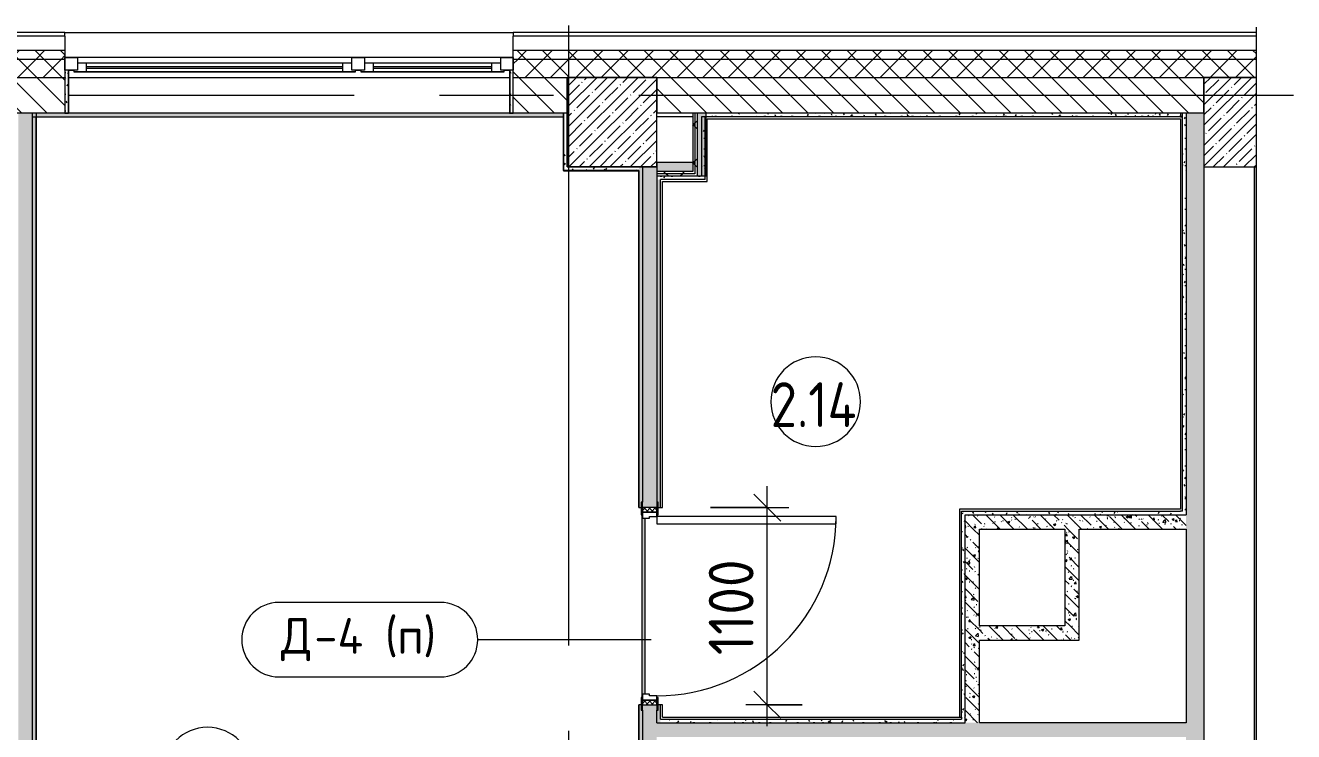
# Model space of a CAD drawing. Header units: millimetres. Extents: x 35363 to 232034, y -8553 to 29000.
# Drawn here: x 77630 to 84700, y 23450 to 27390 of the extents above; entities that cross this region are included whole.
import ezdxf

# ---------------------------------------------------------------- set-up
doc = ezdxf.new("R2010")
doc.units = ezdxf.units.MM
doc.linetypes.add('Осевая', pattern=[3175, 635, -476.25, 1587.5, -476.25])
for name, color, linetype, lineweight in [('A-ANNO-DIMS', 7, 'Continuous', 9), ('A-ANNO-DIMS-100', 7, 'Continuous', 9), ('A-AREA-IDEN', 7, 'Continuous', 9), ('A-DETL-GENF', 7, 'Continuous', 9), ('A-DOOR', 7, 'Continuous', 9), ('A-DOOR-FRAM-2', 7, 'Continuous', 9), ('A-DOOR-IDEN', 7, 'Continuous', 9), ('A-GLAZ', 7, 'Continuous', 9), ('A-GLAZ-1', 7, 'Continuous', 13), ('A-WALL', 7, 'Continuous', 9), ('I-WALL', 7, 'Continuous', 9), ('S-COLS', 7, 'Continuous', 9), ('Ограждение', 7, 'Continuous', 9), ('Оси', 7, 'Continuous', 9), ('Оси-2', 7, 'Осевая', 9), ('Поручни', 7, 'Continuous', 9)]:
    doc.layers.add(name, color=color, linetype=linetype, lineweight=lineweight)
for name, color, linetype, lineweight, true_color in [('A-DOOR-1', 1, 'Continuous', 9, 0xff0000), ('A-DOOR-2', 1, 'Continuous', 13, 0xff0000), ('A-DOOR-FRAM-1', 1, 'Continuous', 13, 0xff0000), ('A-WALL-1', 7, 'Continuous', 9, 0x3c3c3c), ('A-WALL-FNSH-1', 7, 'Continuous', 9, 0x3c3c3c)]:
    doc.layers.add(name, color=color, linetype=linetype, lineweight=lineweight, true_color=true_color)
doc.styles.add('GOST Common', font='GOST_Common.ttf', dxfattribs={"height": 200})
doc.styles.add('GOST Common_1', font='GOST_Common.ttf', dxfattribs={"width": 0.9, "height": 250})
doc.styles.add('ISOCPEUR', font='isocpeur.ttf', dxfattribs={"width": 0.9, "height": 250})
doc.dimstyles.new('ISO-2_5_0_9К_БОЛЬШОЙ', dxfattribs={"dimscale": 304.8, "dimtxt": 248.995294, "dimasz": 0.492126, "dimexe": 0.393701, "dimexo": 0.984252, "dimgap": 0, "dimtad": 1, "dimdec": 0, "dimrnd": 10, "dimzin": 0, "dimdsep": 46, "dimtxsty": 'ISOCPEUR', "dimblk1": 'OBLIQUE', "dimblk2": 'OBLIQUE', "dimsah": 1, "dimcen": 0.09, "dimdle": 0.393701, "dimazin": 0, "dimtfac": 1, "dimtdec": 4, "dimtix": 1, "dimtmove": 0, "dimatfit": 3, "dimfxl": 1, "dimtvp": 1, "dimtolj": 1, "dimtzin": 0, "dimarcsym": 2})
pattern_1 = [(45, (0, 0), (-57.02463, 57.02463), []), (45, (57.025, 0), (-57.02463, 57.02463), [100.806, -20.161, 3.353, -16.808])]
pattern_2 = [(135, (0, 0), (-75.43415, -75.43415), [106.68, -17.78, 3.556, -17.78]), (135, (0, 75.39), (-75.43415, -75.43415), []), (50, (0, 0), (127.52922, -11.15758), [13.335, -146.685]), (355, (0, 0), (-24.66966, 133.74002), [10.668, -117.348]), (100.451, (10.63, -0.93), (102.85973, 122.58178), [11.333, -124.663]), (46.184, (0, 35.56), (189.75516, -29.43036), [20.002, -220.027]), (96.636, (15.81, 33.1), (166.1822, 173.1996), [17, -186.995]), (351.184, (0, 35.56), (166.18393, 173.19757), [16.002, -176.022]), (21, (17.78, 26.67), (106.13027, -71.58603), [13.335, -146.685]), (326, (17.78, 26.67), (43.26188, 128.93175), [10.668, -117.348]), (71.451, (26.62, 20.7), (149.39198, 57.34505), [11.333, -124.663]), (37.5, (0, 0), (2.162228, 59.188357), [3.353, -112.573, 3.353, -115.773, -117.793]), (37.5, (0, 0), (2.162228, 59.188357), [-235.052, 3.353, -114.44]), (7.5, (0, 0), (46.773857, 70.126152), [3.353, -64.567, 3.353, -109.906, -44.894]), (7.5, (0, 0), (46.773857, 70.126152), [-181.178, 3.353, -41.542]), (327.5, (-39.65, 0), (94.91367, -4.010093), [3.353, -41.097, 3.353, -135.331, -184.023]), (327.5, (-39.65, 0), (94.91367, -4.010093), [-183.134, 3.353, -180.67]), (317.5, (-57.43, 0), (103.69057, 17.79882), [3.353, -54.432, 3.353, -88.748, -130.683]), (317.5, (-57.43, 0), (103.69057, 17.79882), [-149.885, 3.353, -127.33])]
pattern_3 = [(45, (0, 0), (-70.71068, 70.71068), []), (135, (0, 0), (-70.71068, -70.71068), [])]
pattern_4 = [(0, (0, 0), (121.92, 30.48), [10.058, -81.382, 10.058, -81.382, -487.68]), (0, (0, 0), (121.92, 30.48), [-182.88, 10.058, -172.822, 10.058, -81.382, -213.36]), (0, (0, 0), (121.92, 30.48), [-457.2, 10.058, -50.902, 10.058, -142.342]), (120, (45.72, 15.24), (-87.356454, 90.345817), [10.058, -81.382, 10.058, -81.382, -487.68]), (120, (45.72, 15.24), (-87.356454, 90.345817), [-182.88, 10.058, -172.822, 10.058, -81.382, -213.36]), (120, (45.72, 15.24), (-87.356454, 90.345817), [-457.2, 10.058, -50.902, 10.058, -142.342]), (240, (60.96, 76.2), (-34.563546, -120.825817), [10.058, -81.382, 10.058, -81.382, -487.68]), (240, (60.96, 76.2), (-34.563546, -120.825817), [-182.88, 10.058, -172.822, 10.058, -81.382, -213.36]), (240, (60.96, 76.2), (-34.563546, -120.825817), [-457.2, 10.058, -50.902, 10.058, -142.342])]
pattern_5 = [(45, (0, 0), (-106.06602, 106.06602), []), (135, (0, 0), (-106.06602, -106.06602), [])]

# ---------------------------------------------------------------- blocks, each defined once
blk = doc.blocks.new('110_Дверь_СКБ_1Ст_Внутренняя1 - Д-4 1100x2100h_су мгн-32391219-План заполнения и маркировки дверных проемов 2 этажа в осях 12-23')
at = {"layer": 'A-DOOR'}
h = blk.add_hatch(dxfattribs=at)
h.set_pattern_fill('FP_38', color=256, style=0, pattern_type=2)
h.set_pattern_definition([(135, (1751.41, 104.685), (-14.14214, -14.14214), []), (225, (1751.41, 104.685), (14.14214, -14.14214), [])])
h.paths.add_polyline_path([(562.5, 40), (537.5, 40), (537.5, -40), (562.5, -40)])
at = {"layer": 'A-DOOR-FRAM-2'}
h = blk.add_hatch(dxfattribs=at)
h.set_pattern_fill('FP_39', color=256, style=0, pattern_type=2)
h.set_pattern_definition([(45, (-371.384, 104.685), (-14.1421, 14.1421), []), (135, (-371.384, 104.685), (-14.1421, -14.1421), [])])
h.paths.add_polyline_path([(-512.5, 40), (-537.5, 40), (-537.5, -40), (-512.5, -40)])
at = {"layer": 'A-DOOR-1'}
blk.add_arc((-487.5, 40), 1000, 360, 90, dxfattribs=at)
at = {"layer": 'A-DOOR-2'}
for p, q in [((-487.5, 1040), (-487.5, 40)), ((-447.5, 1040), (-487.5, 1040)), ((-447.5, 40), (-447.5, 1040)), ((-487.5, 40), (-447.5, 40))]:
    blk.add_line(p, q, dxfattribs=at)
at = {"layer": 'A-DOOR-FRAM-1'}
for p, q in [((-497.5, 48), (-567.5, 48)), ((-567.5, 48), (-567.5, 40)), ((-567.5, 40), (-497.5, 40)), ((-512.5, 40), (-537.5, 40)), ((-537.5, 40), (-537.5, -40)), ((-487.5, 40), (-512.5, 40)), ((-512.5, 40), (-512.5, -40)), ((-512.5, -40), (-512.5, 40)), ((-497.5, 40), (-512.5, 40)), ((-512.5, 40), (-512.5, 39)), ((-512.5, 39), (-497.5, 39)), ((-497.5, 40), (-497.5, 48)), ((-497.5, 39), (-497.5, 40)), ((-487.5, 0), (-487.5, 40)), ((-477.5, 0), (-487.5, 0)), ((-477.5, -40), (-477.5, 0)), ((512.5, 0), (502.5, 0)), ((502.5, 0), (502.5, -40)), ((512.5, 40), (512.5, 0)), ((537.5, 40), (512.5, 40)), ((592.5, 48), (522.5, 48)), ((522.5, 48), (522.5, 40)), ((537.5, 40), (522.5, 40)), ((522.5, 40), (522.5, 39)), ((522.5, 40), (592.5, 40)), ((522.5, 39), (537.5, 39)), ((537.5, -40), (537.5, 40)), ((562.5, 40), (537.5, 40)), ((537.5, 40), (537.5, -40)), ((537.5, 39), (537.5, 40)), ((562.5, -40), (562.5, 40)), ((592.5, 40), (592.5, 48)), ((-497.5, -40), (-567.5, -40)), ((-567.5, -40), (-567.5, -48)), ((-567.5, -48), (-497.5, -48)), ((-537.5, -40), (-512.5, -40)), ((-497.5, -39), (-512.5, -39)), ((-512.5, -39), (-512.5, -40)), ((-512.5, -40), (-477.5, -40)), ((-512.5, -40), (-497.5, -40)), ((-497.5, -40), (-497.5, -39)), ((-497.5, -48), (-497.5, -40)), ((502.5, -40), (537.5, -40)), ((537.5, -39), (522.5, -39)), ((522.5, -39), (522.5, -40)), ((522.5, -40), (537.5, -40)), ((592.5, -40), (522.5, -40)), ((522.5, -40), (522.5, -48)), ((522.5, -48), (592.5, -48)), ((537.5, -40), (537.5, -39)), ((537.5, -40), (562.5, -40)), ((592.5, -48), (592.5, -40))]:
    blk.add_line(p, q, dxfattribs=at)
blk = doc.blocks.new('120_Окно_СКБ_2Ст - 120_Окно_СКБ_2Ст 2500х2500 _мал створка справа_-23206729-План заполнения и маркировки дверных проемов 2 этажа в осях 12-23')
at = {"layer": 'A-GLAZ'}
for p, q in [((1250, -5), (-1250, -5)), ((-1130, -55), (300, -55)), ((300, -65), (-1130, -65)), ((470, -55), (1130, -55)), ((1130, -65), (470, -65)), ((-1230, -75), (-1200, -75)), ((370, -75), (400, -75)), ((1200, -75), (1230, -75))]:
    blk.add_line(p, q, dxfattribs=at)
at = {"layer": 'A-GLAZ-1'}
for p, q in [((-1250, -75), (-1250, -5)), ((-1250, -5), (-1180, -5)), ((-1180, -5), (-1180, -75)), ((350, -35), (-1180, -35)), ((-1180, -35), (-1180, -75)), ((-1130, -85), (-1130, -35)), ((300, -85), (300, -35)), ((350, -75), (350, -5)), ((350, -5), (420, -5)), ((350, -75), (350, -35)), ((420, -5), (420, -75)), ((1180, -35), (420, -35)), ((420, -35), (420, -75)), ((470, -85), (470, -35)), ((1130, -85), (1130, -35)), ((1180, -75), (1180, -5)), ((1180, -5), (1250, -5)), ((1180, -75), (1180, -35)), ((1250, -5), (1250, -75)), ((-1180, -75), (-1250, -75)), ((-1180, -75), (-1200, -75)), ((-1200, -75), (-1200, -85)), ((-1200, -85), (370, -85)), ((370, -85), (-1200, -85)), ((420, -75), (350, -75)), ((370, -75), (350, -75)), ((370, -85), (370, -75)), ((420, -75), (400, -75)), ((400, -75), (400, -85)), ((400, -85), (1200, -85)), ((1200, -85), (400, -85)), ((1250, -75), (1180, -75)), ((1200, -75), (1180, -75)), ((1200, -85), (1200, -75))]:
    blk.add_line(p, q, dxfattribs=at)
blk = doc.blocks.new('Ограждение - Ограждение-32874683-План заполнения и маркировки дверных проемов 2 этажа в осях 12-23')
at = {"layer": 'Ограждение'}
blk.add_hatch(color=256, dxfattribs=at).paths.add_polyline_path([(81065.6, 23640), (81070, 23640), (81070, 23660), (81085.6, 23660), (81085.6, 24640), (81070, 24640), (81070, 24660), (81065.6, 24660), (81065.6, 23650)])
at = {"layer": 'Поручни'}
for p, q in [((81065.6, 24660), (81065.6, 23640)), ((81085.6, 23660), (81085.6, 24640))]:
    blk.add_line(p, q, dxfattribs=at)
blk = doc.blocks.new('DET_L_Линия разрыва - М100-V52-План заполнения и маркировки дверных проемов 2 этажа в осях 12-23')
at = {"layer": 'A-DETL-GENF'}
blk.add_line((24079.7, 0), (12339.9, 0), dxfattribs=at)
blk = doc.blocks.new('М_двери - Типоразмер_рамка-25223575-План заполнения и маркировки дверных проемов 2 этажа в осях 12-23')
at = {"layer": 'A-DOOR-IDEN'}
for p, q in [((4.496, 2.08), (-4.496, 2.08)), ((-4.496, -2.08), (4.496, -2.08))]:
    blk.add_line(p, q, dxfattribs=at)
for centre, start, end in [((-4.496, 0), 90, 270), ((4.496, 0), 270, 90)]:
    blk.add_arc(centre, 2.08, start, end, dxfattribs=at)
blk = doc.blocks.new('DIMBLOCK47-План заполнения и маркировки дверных проемов 2 этажа в осях 12-23')
at = {"layer": 'A-ANNO-DIMS-100'}
for p, q in [((81766, 23480), (81766, 24820)), ((81450, 24700), (81886, 24700)), ((81766, 24700), (81450, 24700)), ((81959.9, 23600), (81646, 23600)), ((81766, 23600), (81959.9, 23600))]:
    blk.add_line(p, q, dxfattribs=at)
at = {"layer": 'A-ANNO-DIMS-100', "lineweight": 20}
for p, q in [((81766, 24700), (81691, 24775)), ((81766, 24700), (81841, 24625)), ((81766, 23600), (81691, 23675)), ((81766, 23600), (81841, 23525))]:
    blk.add_line(p, q, dxfattribs=at)
at = {"layer": 'A-ANNO-DIMS-100', "color": 0, "insert": (81439.4, 23877.1), "char_height": 250, "width": 655.049, "attachment_point": 1, "rotation": 90, "line_spacing_factor": 1.149209, "style": 'ISOCPEUR'}
blk.add_mtext('1100', dxfattribs=at)
blk = doc.blocks.new('_Oblique')
at = {"color": 0, "linetype": 'ByBlock', "lineweight": -2}
blk.add_line((-0.5, -0.5), (0.5, 0.5), dxfattribs=at)
blk = doc.blocks.new('Марка_Помещения - Номер-25198446-План заполнения и маркировки дверных проемов 2 этажа в осях 12-23')
at = {"layer": 'A-AREA-IDEN'}
for start, end in [(360, 180), (180, 360)]:
    blk.add_arc((0, 0), 2.5, start, end, dxfattribs=at)

msp = doc.modelspace()

# ---------------------------------------------------------------- hatches: boundary and pattern name
at = {"layer": 'A-WALL'}
h = msp.add_hatch(dxfattribs=at)
h.set_pattern_fill('FP_21', color=256, style=0, pattern_type=2)
h.set_pattern_definition(pattern_3)
h.paths.add_polyline_path([(76340, 27200), (77850, 27200), (77850, 27250), (76340, 27250)])
h.paths.add_polyline_path([(84490.7, 27200), (84490.7, 27250), (80350, 27250), (80350, 27200), (81880.7, 27200)])
h.paths.add_polyline_path([(74240, 27200), (74240, 27250), (68860, 27250), (68860, 27200), (73888.3, 27200)])
h.paths.add_polyline_path([(60083, 27200), (61040, 27200), (61040, 27250), (59860, 27250), (59860, 27200)])
h.paths.add_polyline_path([(66160, 27200), (67960, 27200), (67960, 27250), (66160, 27250)])
h.paths.add_polyline_path([(64955.2, 27200), (65260, 27200), (65260, 27250), (64180, 27250), (64180, 27200), (64442.6, 27200)])
h.paths.add_polyline_path([(57160, 27200), (57160, 27250), (55909.9, 27250), (55909.9, 27200)])
h.paths.add_polyline_path([(53860.2, 27200), (55009.9, 27200), (55009.9, 27250), (53860.2, 27250)])
h.paths.add_polyline_path([(49910.8, 27200), (50760.2, 27200), (50760.2, 27250), (49660.3, 27250), (49660.3, 27200)])
h.paths.add_polyline_path([(47507, 27200), (48760.3, 27200), (48760.3, 27250), (47507, 27250)])
h.paths.add_polyline_path([(44098, 27200), (44407, 27200), (44407, 27250), (42010, 27250), (42010, 27200), (42644.9, 27200)])
h = msp.add_hatch(dxfattribs=at)
h.set_pattern_fill('FP_21', color=256, style=0, pattern_type=2)
h.set_pattern_definition(pattern_3)
h.paths.add_polyline_path([(81880.7, 27100), (84490.7, 27100), (84490.7, 27200), (80350, 27200), (80350, 27100), (81154.2, 27100)])
h.paths.add_polyline_path([(74040, 27100), (74240, 27100), (74240, 27200), (68860, 27200), (68860, 27100), (73888.3, 27100)])
h.paths.add_polyline_path([(76340, 27100), (77850, 27100), (77850, 27200), (76340, 27200)])
h.paths.add_polyline_path([(65260, 27100), (65260, 27200), (64180, 27200), (64180, 27100), (64955.2, 27100)])
h.paths.add_polyline_path([(66160, 27100), (67960, 27100), (67960, 27200), (66160, 27200)])
h.paths.add_polyline_path([(60083, 27100), (61040, 27100), (61040, 27200), (59860, 27200), (59860, 27100)])
h.paths.add_polyline_path([(53860.2, 27100), (55009.9, 27100), (55009.9, 27200), (53860.2, 27200)])
h.paths.add_polyline_path([(55909.9, 27100), (57160, 27100), (57160, 27200), (55909.9, 27200)])
h.paths.add_polyline_path([(42060, 27100), (44407, 27100), (44407, 27200), (42060, 27200)])
h.paths.add_polyline_path([(48760.3, 27100), (48760.3, 27200), (47507, 27200), (47507, 27100), (48457.6, 27100)])
h.paths.add_polyline_path([(49660.3, 27100), (50760.2, 27100), (50760.2, 27200), (49660.3, 27200)])
at = {"layer": 'I-WALL'}
h = msp.add_hatch(dxfattribs=at)
h.set_pattern_fill('FP_19', color=256, style=0, pattern_type=2)
h.set_pattern_definition([(135, (0, 0), (-70.71068, -70.71068), [])])
h.paths.add_polyline_path([(84200, 26900), (84200, 27100), (81150, 27100), (81150, 26900), (84100.7, 26900)])
h.paths.add_polyline_path([(77590, 26900), (77850, 26900), (77850, 27100), (77250, 27100), (77250, 26900), (77521.2, 26900)])
h.paths.add_polyline_path([(80350, 26900), (80650, 26900), (80650, 27100), (80350, 27100)])
h.paths.add_polyline_path([(70310, 26900), (70310, 27100), (68860, 27100), (68860, 26900), (70255.3, 26900)])
h.paths.add_polyline_path([(73161.7, 26900), (73540, 26900), (73540, 27100), (70810, 27100), (70810, 26900)])
h.paths.add_polyline_path([(74040, 26900), (74240, 26900), (74240, 27100), (74040, 27100)])
h.paths.add_polyline_path([(76340, 26900), (76750, 26900), (76750, 27100), (76340, 27100)])
h.paths.add_polyline_path([(66789, 26900), (67960, 26900), (67960, 27100), (66760, 27100), (66760, 26900), (66780, 26900)])
h.paths.add_polyline_path([(59860, 26900), (61060, 26900), (61060, 27100), (59860, 27100)])
h.paths.add_polyline_path([(64160, 26900), (65260, 26900), (65260, 27100), (64160, 27100)])
h.paths.add_polyline_path([(57160, 26900), (57160, 27100), (55909.9, 27100), (55909.9, 26900)])
h.paths.add_polyline_path([(54270.3, 26900), (55009.9, 26900), (55009.9, 27100), (53860.2, 27100), (53860.2, 26900), (54160, 26900)])
h.paths.add_polyline_path([(50760.2, 26900), (50760.2, 27100), (50364.8, 27100), (50364.8, 26900)])
h = msp.add_hatch(dxfattribs=at)
h.set_pattern_fill('FP_58', color=256, style=0, pattern_type=2)
h.set_pattern_definition(pattern_4)
h.paths.add_polyline_path([(77850, 26900), (77870, 26900), (77870, 27140), (77850, 27140)])
h = msp.add_hatch(dxfattribs=at)
h.set_pattern_fill('FP_58', color=256, style=0, pattern_type=2)
h.set_pattern_definition(pattern_4)
h.paths.add_polyline_path([(80330, 26900), (80350, 26900), (80350, 27140), (80330, 27140)])
h = msp.add_hatch(dxfattribs=at)
h.set_pattern_fill('FP_27', color=256, style=0, pattern_type=2)
h.set_pattern_definition(pattern_2)
h.paths.add_polyline_path([(77590, 18800), (77670, 18800), (77670, 26900), (77590, 26900), (77590, 18820)])
h = msp.add_hatch(dxfattribs=at)
h.set_pattern_fill('FP_58', color=256, style=0, pattern_type=2)
h.set_pattern_definition(pattern_4)
h.paths.add_polyline_path([(80630, 26880), (80630, 26900), (77670, 26900), (77670, 26880), (80427.6, 26880)])
h = msp.add_hatch(dxfattribs=at)
h.set_pattern_fill('FP_58', color=256, style=0, pattern_type=2)
h.set_pattern_definition(pattern_4)
h.paths.add_polyline_path([(77690, 18800), (77690, 26900), (77670, 26900), (77670, 18800)])
h = msp.add_hatch(dxfattribs=at)
h.set_pattern_fill('FP_58', color=256, style=0, pattern_type=2)
h.set_pattern_definition(pattern_4)
h.paths.add_polyline_path([(80630, 26600), (80650, 26600), (80650, 26900), (80630, 26900), (80630, 26813.8)])
h = msp.add_hatch(dxfattribs=at)
h.set_pattern_fill('FP_59', color=256, style=0, pattern_type=2)
h.set_pattern_definition(pattern_5)
h.paths.add_polyline_path([(81350, 26575), (81362.5, 26575), (81362.5, 26900), (81350, 26900), (81350, 26625)])
h = msp.add_hatch(dxfattribs=at)
h.set_pattern_fill('FP_59', color=256, style=0, pattern_type=2)
h.set_pattern_definition(pattern_5)
h.paths.add_polyline_path([(81362.5, 26562.5), (81375, 26562.5), (81375, 26900), (81362.5, 26900), (81362.5, 26575)])
for points in [[(81425, 26550), (81425, 26900), (81375, 26900), (81375, 26550)], [(81154.2, 26575), (81350, 26575), (81350, 26625), (81150, 26625), (81150, 26575)]]:
    msp.add_hatch(color=256, dxfattribs=at).paths.add_polyline_path(points)
h = msp.add_hatch(dxfattribs=at)
h.set_pattern_fill('FP_58', color=256, style=0, pattern_type=2)
h.set_pattern_definition(pattern_4)
h.paths.add_polyline_path([(81400, 26550), (81420, 26550), (81420, 26880), (81400, 26880), (81400, 26813.8)])
h = msp.add_hatch(dxfattribs=at)
h.set_pattern_fill('FP_58', color=256, style=0, pattern_type=2)
h.set_pattern_definition(pattern_4)
h.paths.add_polyline_path([(81880.7, 26880), (84080.7, 26880), (84080.7, 26900), (81425, 26900), (81425, 26880)])
h = msp.add_hatch(dxfattribs=at)
h.set_pattern_fill('FP_58', color=256, style=0, pattern_type=2)
h.set_pattern_definition(pattern_4)
h.paths.add_polyline_path([(84080.7, 24660), (84100.7, 24660), (84100.7, 26900), (84080.7, 26900), (84080.7, 24680)])
h = msp.add_hatch(dxfattribs=at)
h.set_pattern_fill('FP_27', color=256, style=0, pattern_type=2)
h.set_pattern_definition(pattern_2)
h.paths.add_polyline_path([(84200, 18800), (84200, 26900), (84100.7, 26900), (84100.7, 18800)])
h = msp.add_hatch(dxfattribs=at)
h.set_pattern_fill('FP_58', color=256, style=0, pattern_type=2)
h.set_pattern_definition(pattern_4)
h.paths.add_polyline_path([(81050, 26580), (81050, 26600), (80630, 26600), (80630, 26580), (81049, 26580)])
h = msp.add_hatch(dxfattribs=at)
h.set_pattern_fill('FP_58', color=256, style=0, pattern_type=2)
h.set_pattern_definition(pattern_4)
h.paths.add_polyline_path([(81070, 23200), (81070, 23570), (81062, 23570), (81062, 23600), (81050, 23600), (81050, 23200)])
h.paths.add_polyline_path([(81050, 24700), (81062, 24700), (81062, 24730), (81070, 24730), (81070, 26600), (81050, 26600), (81050, 26357.2)])
h = msp.add_hatch(dxfattribs=at)
h.set_pattern_fill('FP_27', color=256, style=0, pattern_type=2)
h.set_pattern_definition(pattern_2)
h.paths.add_polyline_path([(81070, 23200), (81150, 23200), (81150, 23600), (81070, 23600), (81070, 23570)])
h.paths.add_polyline_path([(81150, 24700), (81150, 26600), (81070, 26600), (81070, 24700)])
h = msp.add_hatch(dxfattribs=at)
h.set_pattern_fill('FP_17', color=256, style=0, pattern_type=2)
h.set_pattern_definition(pattern_1)
h.paths.add_polyline_path([(84480, 15335.6), (84700, 15445.6), (84700, 15530), (84480, 15530), (84480, 15399.4)])
h.paths.add_polyline_path([(84480, 18570), (84490.7, 18570), (84490.7, 18600), (84480, 18600)])
h.paths.add_polyline_path([(84480, 19100), (84490.7, 19100), (84490.7, 22700), (84480, 22700), (84480, 20878.3)])
h.paths.add_polyline_path([(84480, 23200), (84490.7, 23200), (84490.7, 26600), (84480, 26600), (84480, 24530.9)])
h = msp.add_hatch(dxfattribs=at)
h.set_pattern_fill('FP_59', color=256, style=0, pattern_type=2)
h.set_pattern_definition(pattern_5)
h.paths.add_polyline_path([(81362.5, 26562.5), (81362.5, 26575), (81150, 26575), (81150, 26562.5), (81154.2, 26562.5)])
h = msp.add_hatch(dxfattribs=at)
h.set_pattern_fill('FP_59', color=256, style=0, pattern_type=2)
h.set_pattern_definition(pattern_5)
h.paths.add_polyline_path([(81375, 26550), (81375, 26562.5), (81150, 26562.5), (81150, 26550), (81154.2, 26550)])
h = msp.add_hatch(dxfattribs=at)
h.set_pattern_fill('FP_58', color=256, style=0, pattern_type=2)
h.set_pattern_definition(pattern_4)
h.paths.add_polyline_path([(81181, 26530), (81420, 26530), (81420, 26550), (81150, 26550), (81150, 26530), (81170, 26530)])
h = msp.add_hatch(dxfattribs=at)
h.set_pattern_fill('FP_58', color=256, style=0, pattern_type=2)
h.set_pattern_definition(pattern_4)
h.paths.add_polyline_path([(81170, 23500), (81170, 23600), (81158, 23600), (81157.5, 23570), (81150, 23570), (81150, 23500)])
h.paths.add_polyline_path([(81170, 24700), (81170, 26530), (81150, 26530), (81150, 24730), (81158, 24730), (81158, 24700)])
h = msp.add_hatch(dxfattribs=at)
h.set_pattern_fill('FP_58', color=256, style=0, pattern_type=2)
h.set_pattern_definition(pattern_4)
h.paths.add_polyline_path([(82848.5, 23520), (82868.5, 23520), (82868.5, 24680), (82848.5, 24680), (82848.5, 23531)])
h = msp.add_hatch(dxfattribs=at)
h.set_pattern_fill('FP_58', color=256, style=0, pattern_type=2)
h.set_pattern_definition(pattern_4)
h.paths.add_polyline_path([(84080.7, 24660), (84080.7, 24680), (82868.5, 24680), (82868.5, 24660)])
h = msp.add_hatch(dxfattribs=at)
h.set_pattern_fill('FP_27', color=256, style=0, pattern_type=2)
h.set_pattern_definition(pattern_2)
h.paths.add_polyline_path([(82868.5, 24580), (84100.7, 24580), (84100.7, 24660), (82868.5, 24660)])
h = msp.add_hatch(dxfattribs=at)
h.set_pattern_fill('FP_27', color=256, style=0, pattern_type=2)
h.set_pattern_definition(pattern_2)
h.paths.add_polyline_path([(82868.5, 23500), (82948.5, 23500), (82948.5, 24580), (82868.5, 24580), (82868.5, 23520)])
h = msp.add_hatch(dxfattribs=at)
h.set_pattern_fill('FP_27', color=256, style=0, pattern_type=2)
h.set_pattern_definition(pattern_2)
h.paths.add_polyline_path([(83425.1, 24040), (83505.1, 24040), (83505.1, 24580), (83425.1, 24580), (83425.1, 24530.9)])
h = msp.add_hatch(dxfattribs=at)
h.set_pattern_fill('FP_27', color=256, style=0, pattern_type=2)
h.set_pattern_definition(pattern_2)
h.paths.add_polyline_path([(83505.1, 23960), (83505.1, 24040), (82948.5, 24040), (82948.5, 23960)])
h = msp.add_hatch(dxfattribs=at)
h.set_pattern_fill('FP_27', color=256, style=0, pattern_type=2)
h.set_pattern_definition(pattern_2)
h.paths.add_polyline_path([(84100.7, 23420), (84100.7, 23500), (81150, 23500), (81150, 23420), (84080.7, 23420)])
h = msp.add_hatch(dxfattribs=at)
h.set_pattern_fill('FP_58', color=256, style=0, pattern_type=2)
h.set_pattern_definition(pattern_4)
h.paths.add_polyline_path([(81170, 23500), (82868.5, 23500), (82868.5, 23520), (81170, 23520)])
at = {"layer": 'S-COLS'}
h = msp.add_hatch(dxfattribs=at)
h.set_pattern_fill('FP_17', color=256, style=0, pattern_type=2)
h.set_pattern_definition(pattern_1)
h.paths.add_polyline_path([(80650, 26600), (81150, 26600), (81150, 27100), (80650, 27100), (80650, 26813.8)])
h = msp.add_hatch(dxfattribs=at)
h.set_pattern_fill('FP_17', color=256, style=0, pattern_type=2)
h.set_pattern_definition(pattern_1)
h.paths.add_polyline_path([(84490.7, 26600), (84490.7, 27100), (84200, 27100), (84200, 26600)])

# ---------------------------------------------------------------- linework, layer by layer
at = {"layer": 'A-DOOR-IDEN'}
msp.add_line((81118.2, 23963), (80151.7, 23963), dxfattribs=at)
at = {"layer": 'A-WALL'}
for p, q in [((77850, 27330), (76340, 27330)), ((77850, 27350), (80350, 27350)), ((84490.7, 27330), (80350, 27330)), ((77850, 27250), (76340, 27250)), ((84490.7, 27250), (80350, 27250)), ((77850, 27200), (76340, 27200)), ((84490.7, 27200), (80350, 27200)), ((76340, 27100), (77850, 27100)), ((80350, 27100), (84490.7, 27100)), ((81150, 27100), (81150, 26900)), ((84200, 26900), (84200, 27100)), ((77690, 26900), (77690, 18820)), ((84200.7, 26900), (81150, 26900)), ((81362.5, 26900), (81362.5, 26562.5)), ((81375, 26900), (81375, 26550)), ((84080.7, 24680), (84080.7, 26900)), ((84100.7, 26900), (84100.7, 24660)), ((81070, 26600), (81070, 24730)), ((81350, 26575), (81150, 26575)), ((81362.5, 26562.5), (81150, 26562.5)), ((81150, 26550), (81150, 24730)), ((81420, 26530), (81170, 26530)), ((82868.5, 23500), (82868.5, 24660)), ((82868.5, 24660), (84100.7, 24660)), ((81070, 23570), (81070, 23200)), ((81150, 23500), (81150, 23570)), ((81170, 23520), (81170, 23600)), ((81150, 23500), (82868.5, 23500)), ((81170, 23520), (82848.5, 23520))]:
    msp.add_line(p, q, dxfattribs=at)
at = {"layer": 'A-WALL-1'}
for p, q in [((77850, 27330), (77850, 26900)), ((80350, 26900), (80350, 27330)), ((77870, 27140), (77850, 27140)), ((80350, 27140), (80330, 27140)), ((80330, 27140), (80330, 26900)), ((80650, 26600), (80650, 27100)), ((80650, 26900), (77250, 26900)), ((77670, 18800), (77670, 26900)), ((77670, 26880), (80630, 26880)), ((77850, 26900), (77870, 26900)), ((77870, 26900), (77870, 26900)), ((80330, 26900), (80350, 26900)), ((81350, 26900), (81350, 26575)), ((81420, 26880), (81400, 26880)), ((81400, 26880), (81400, 26550)), ((81420, 26530), (81420, 26880)), ((81425, 26550), (81425, 26900)), ((84069.7, 26880), (84080.7, 26880)), ((84200.7, 23200), (84200.7, 26900)), ((81150, 26600), (80650, 26600)), ((81350, 26625), (81150, 26625)), ((81150, 26625), (81150, 26550)), ((84480, 26600), (84480, 23200)), ((84490.7, 26600), (84480, 26600)), ((81049, 26580), (81050, 26580)), ((81050, 26580), (81050, 24700)), ((81150, 26550), (81425, 26550)), ((81170, 24700), (81170, 26530)), ((81050, 24700), (81062, 24700)), ((81158, 24700), (81170, 24700)), ((84080.7, 24680), (84069.7, 24680)), ((82948.5, 24580), (83425.1, 24580)), ((82948.5, 24040), (82948.5, 24580)), ((83425.1, 24580), (83425.1, 24040)), ((83505.1, 24580), (84100.7, 24580)), ((83505.1, 23960), (83505.1, 24580)), ((84100.7, 24580), (84100.7, 23500)), ((83425.1, 24040), (82948.5, 24040)), ((82948.5, 23500), (82948.5, 23960)), ((82948.5, 23960), (83505.1, 23960)), ((81062, 23600), (81050, 23600)), ((81170, 23600), (81158, 23600)), ((82848.5, 23531), (82848.5, 23520)), ((84100.7, 23500), (82948.5, 23500))]:
    msp.add_line(p, q, dxfattribs=at)
at = {"layer": 'A-WALL-FNSH-1'}
for p, q in [((77850, 27350), (76340, 27350)), ((77850, 27330), (77850, 27350)), ((84490.7, 27350), (80350, 27350)), ((80350, 27350), (80350, 27330)), ((77871, 27140), (77870, 27140)), ((77870, 27140), (77870, 26900)), ((77871, 26900), (77871, 27140)), ((80330, 27140), (80329, 27140)), ((80329, 27140), (80329, 26900)), ((77691, 26879), (80629, 26879)), ((77691, 18821), (77691, 26879)), ((80329, 26900), (80330, 26900)), ((80629, 26900), (80629, 26880)), ((80629, 26879), (80629, 26579)), ((80630, 26580), (80630, 26900)), ((84069.7, 26880), (81420, 26880)), ((81431, 26869), (84069.7, 26869)), ((81431, 26519), (81431, 26869)), ((84069.7, 26900), (84069.7, 26880)), ((84069.7, 26869), (84069.7, 24691)), ((80629, 26579), (81049, 26579)), ((81049, 26580), (80630, 26580)), ((81049, 24700), (81049, 26580)), ((81181, 24700), (81181, 26519)), ((81181, 26519), (81431, 26519)), ((81049, 24700), (81050, 24700)), ((81170, 24700), (81181, 24700)), ((82837.5, 24691), (82837.5, 23531)), ((84069.7, 24691), (82837.5, 24691)), ((82848.5, 23531), (82848.5, 24680)), ((82848.5, 24680), (84069.7, 24680)), ((81050, 23600), (81049, 23600)), ((81049, 23600), (81049, 23221)), ((81050, 23221), (81050, 23600)), ((81181, 23600), (81170, 23600)), ((81181, 23531), (81181, 23600)), ((81181, 23531), (82848.5, 23531))]:
    msp.add_line(p, q, dxfattribs=at)
at = {"layer": 'I-WALL'}
for p, q in [((77870, 27100), (80330, 27100)), ((81350, 26880), (81150, 26880))]:
    msp.add_line(p, q, dxfattribs=at)
at = {"layer": 'S-COLS'}
for p, q in [((81150, 27100), (80650, 27100)), ((80650, 27100), (80650, 26900)), ((81150, 26900), (81150, 27100)), ((84490.7, 27100), (84200, 27100)), ((84200, 27100), (84200, 26900)), ((80650, 26900), (80650, 26600)), ((81150, 26600), (81150, 26900)), ((84200, 26900), (84200, 26600)), ((80650, 26600), (81150, 26600)), ((84200, 26600), (84490.7, 26600))]:
    msp.add_line(p, q, dxfattribs=at)
at = {"layer": 'Оси'}
for p, q in [((80660, 24890.1), (80660, 27390.1)), ((82200, 27000), (84700, 27000))]:
    msp.add_line(p, q, dxfattribs=at)
at = {"layer": 'Оси-2'}
for p, q in [((38663.4, 27000), (82200, 27000)), ((80660, 593.7), (80660, 24890.1))]:
    msp.add_line(p, q, dxfattribs=at)

# ---------------------------------------------------------------- block references
at = {"layer": 'A-AREA-IDEN', "xscale": 99.99999999999993, "yscale": 99.99999999999993, "zscale": 99.99999999999993}
for p in [(82035.7, 25290.7), (78645.7, 23224.1)]:
    msp.add_blockref('Марка_Помещения - Номер-25198446-План заполнения и маркировки дверных проемов 2 этажа в осях 12-23', p, dxfattribs=at)
at = {"layer": 'A-DETL-GENF', "rotation": 90.00000000000031}
msp.add_blockref('DET_L_Линия разрыва - М100-V52-План заполнения и маркировки дверных проемов 2 этажа в осях 12-23', (84490.7, 3301.1), dxfattribs=at)
at = {"layer": 'A-DOOR-1', "rotation": 270}
msp.add_blockref('110_Дверь_СКБ_1Ст_Внутренняя1 - Д-4 1100x2100h_су мгн-32391219-План заполнения и маркировки дверных проемов 2 этажа в осях 12-23', (81110, 24162.5), dxfattribs=at)
at = {"layer": 'A-DOOR-IDEN', "xscale": 99.99999999999993, "yscale": 99.99999999999993, "zscale": 99.99999999999993}
msp.add_blockref('М_двери - Типоразмер_рамка-25223575-План заполнения и маркировки дверных проемов 2 этажа в осях 12-23', (79494, 23963), dxfattribs=at)
at = {"layer": 'A-GLAZ'}
msp.add_blockref('120_Окно_СКБ_2Ст - 120_Окно_СКБ_2Ст 2500х2500 _мал створка справа_-23206729-План заполнения и маркировки дверных проемов 2 этажа в осях 12-23', (79100, 27215), dxfattribs=at)
at = {"layer": 'Поручни'}
msp.add_blockref('Ограждение - Ограждение-32874683-План заполнения и маркировки дверных проемов 2 этажа в осях 12-23', (0, 0), dxfattribs=at)

# ---------------------------------------------------------------- texts
at = {"layer": 'A-AREA-IDEN', "insert": (81784.8, 25399.2), "char_height": 250, "width": 627.721, "attachment_point": 1, "style": 'GOST Common_1'}
msp.add_mtext('2.14', dxfattribs=at)
at = {"layer": 'A-DOOR-IDEN', "char_height": 200, "attachment_point": 1, "style": 'GOST Common'}
for s, insert, width in [('\\fGOST Common|b0|i0|c204|p34|;Д', (79054.8, 24084.2), 224.472), ('-4 (', (79240, 24084.2), 561.181), ('\\fGOST Common|b0|i0|c204|p34|;)', (79848.5, 24084.2), 96.202), ('\\fGOST Common|b0|i0|c204|p34|;п', (79703, 24084.2), 176.371)]:
    msp.add_mtext(s, dxfattribs=dict(at, insert=insert, width=width))

# ---------------------------------------------------------------- dimensions: what is measured, and where the dimension line sits
at = {"layer": 'A-ANNO-DIMS'}
dim = msp.add_linear_dim(base=(81766, 24700), p1=(81659.9, 23600), p2=(81150, 24700), angle=90, dimstyle='ISO-2_5_0_9К_БОЛЬШОЙ', override={"dimpost": '<>', "dimfxl": 1212.439633}, dxfattribs=at)
dim.commit()
dim.dimension.update_dxf_attribs({"geometry": 'DIMBLOCK47-План заполнения и маркировки дверных проемов 2 этажа в осях 12-23', "text_midpoint": (81641, 24150)})

doc.saveas('drawing.dxf')
